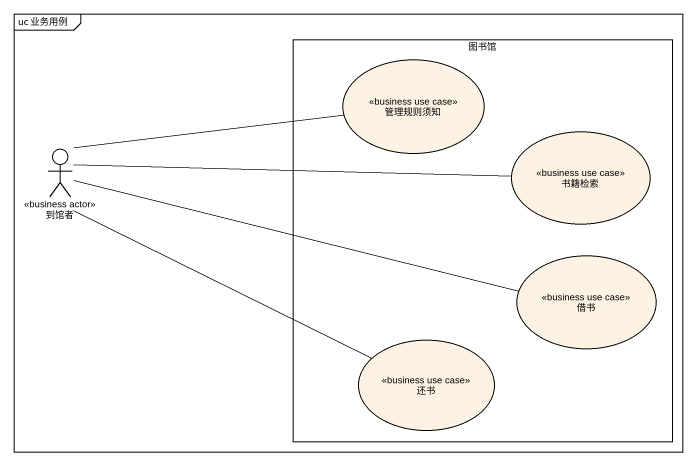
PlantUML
@startuml
mainframe uc 业务用例
rectangle 图书馆 {
  usecase 管理规则须知 <<business use case>>
  usecase 书籍检索 <<business use case>>
  usecase 借书 <<business use case>>
  usecase 还书 <<business use case>>
}
actor 到馆者 <<business actor>>
到馆者 -right- 管理规则须知
到馆者 -right- 书籍检索
到馆者 -right- 借书
到馆者 -right- 还书
@enduml
